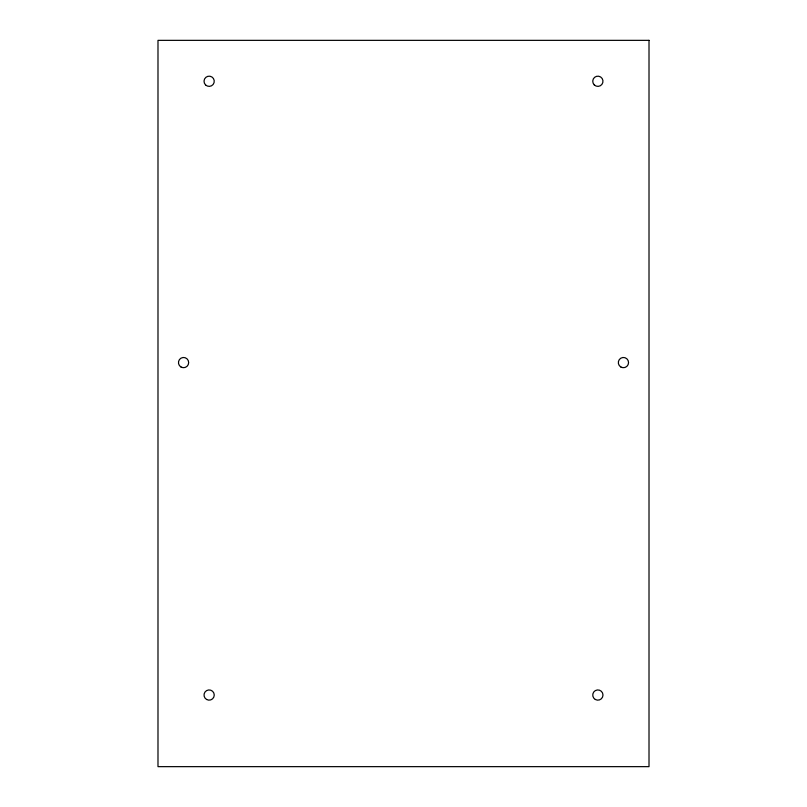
<?xml version="1.0" encoding="UTF-8"?>
<svg xmlns="http://www.w3.org/2000/svg" width="807" height="807" viewBox="0 0 807 807"><rect width="100%" height="100%" fill="white"/><g stroke="black" fill="none" stroke-linecap="round" stroke-linejoin="round"><path stroke-width="1.21" d="M649.01 40.35L157.99 40.35L157.99 766.65L649.01 766.65L649.01 40.35M181.01 367.014A5.114 5.114 0 0 0 188.677 362.585A5.114 5.114 0 0 0 181.01 358.157A5.114 5.114 0 0 0 181.01 367.014M620.876 367.014A5.114 5.114 0 0 0 628.552 362.585A5.114 5.114 0 0 0 620.876 358.157A5.114 5.114 0 0 0 620.876 367.014M205.523 84.886A5.114 5.114 0 0 0 214.077 82.596A5.114 5.114 0 0 0 207.813 76.332A5.114 5.114 0 0 0 205.523 84.886M594.245 84.886A5.114 5.114 0 0 0 602.799 82.596A5.114 5.114 0 0 0 596.534 76.332A5.114 5.114 0 0 0 594.245 84.886M206.582 699.477A5.114 5.114 0 0 0 214.248 695.039A5.114 5.114 0 0 0 206.582 690.61A5.114 5.114 0 0 0 206.582 699.477M595.304 699.477A5.114 5.114 0 0 0 602.98 695.039A5.114 5.114 0 0 0 595.304 690.61A5.114 5.114 0 0 0 595.304 699.477"/></g></svg>
